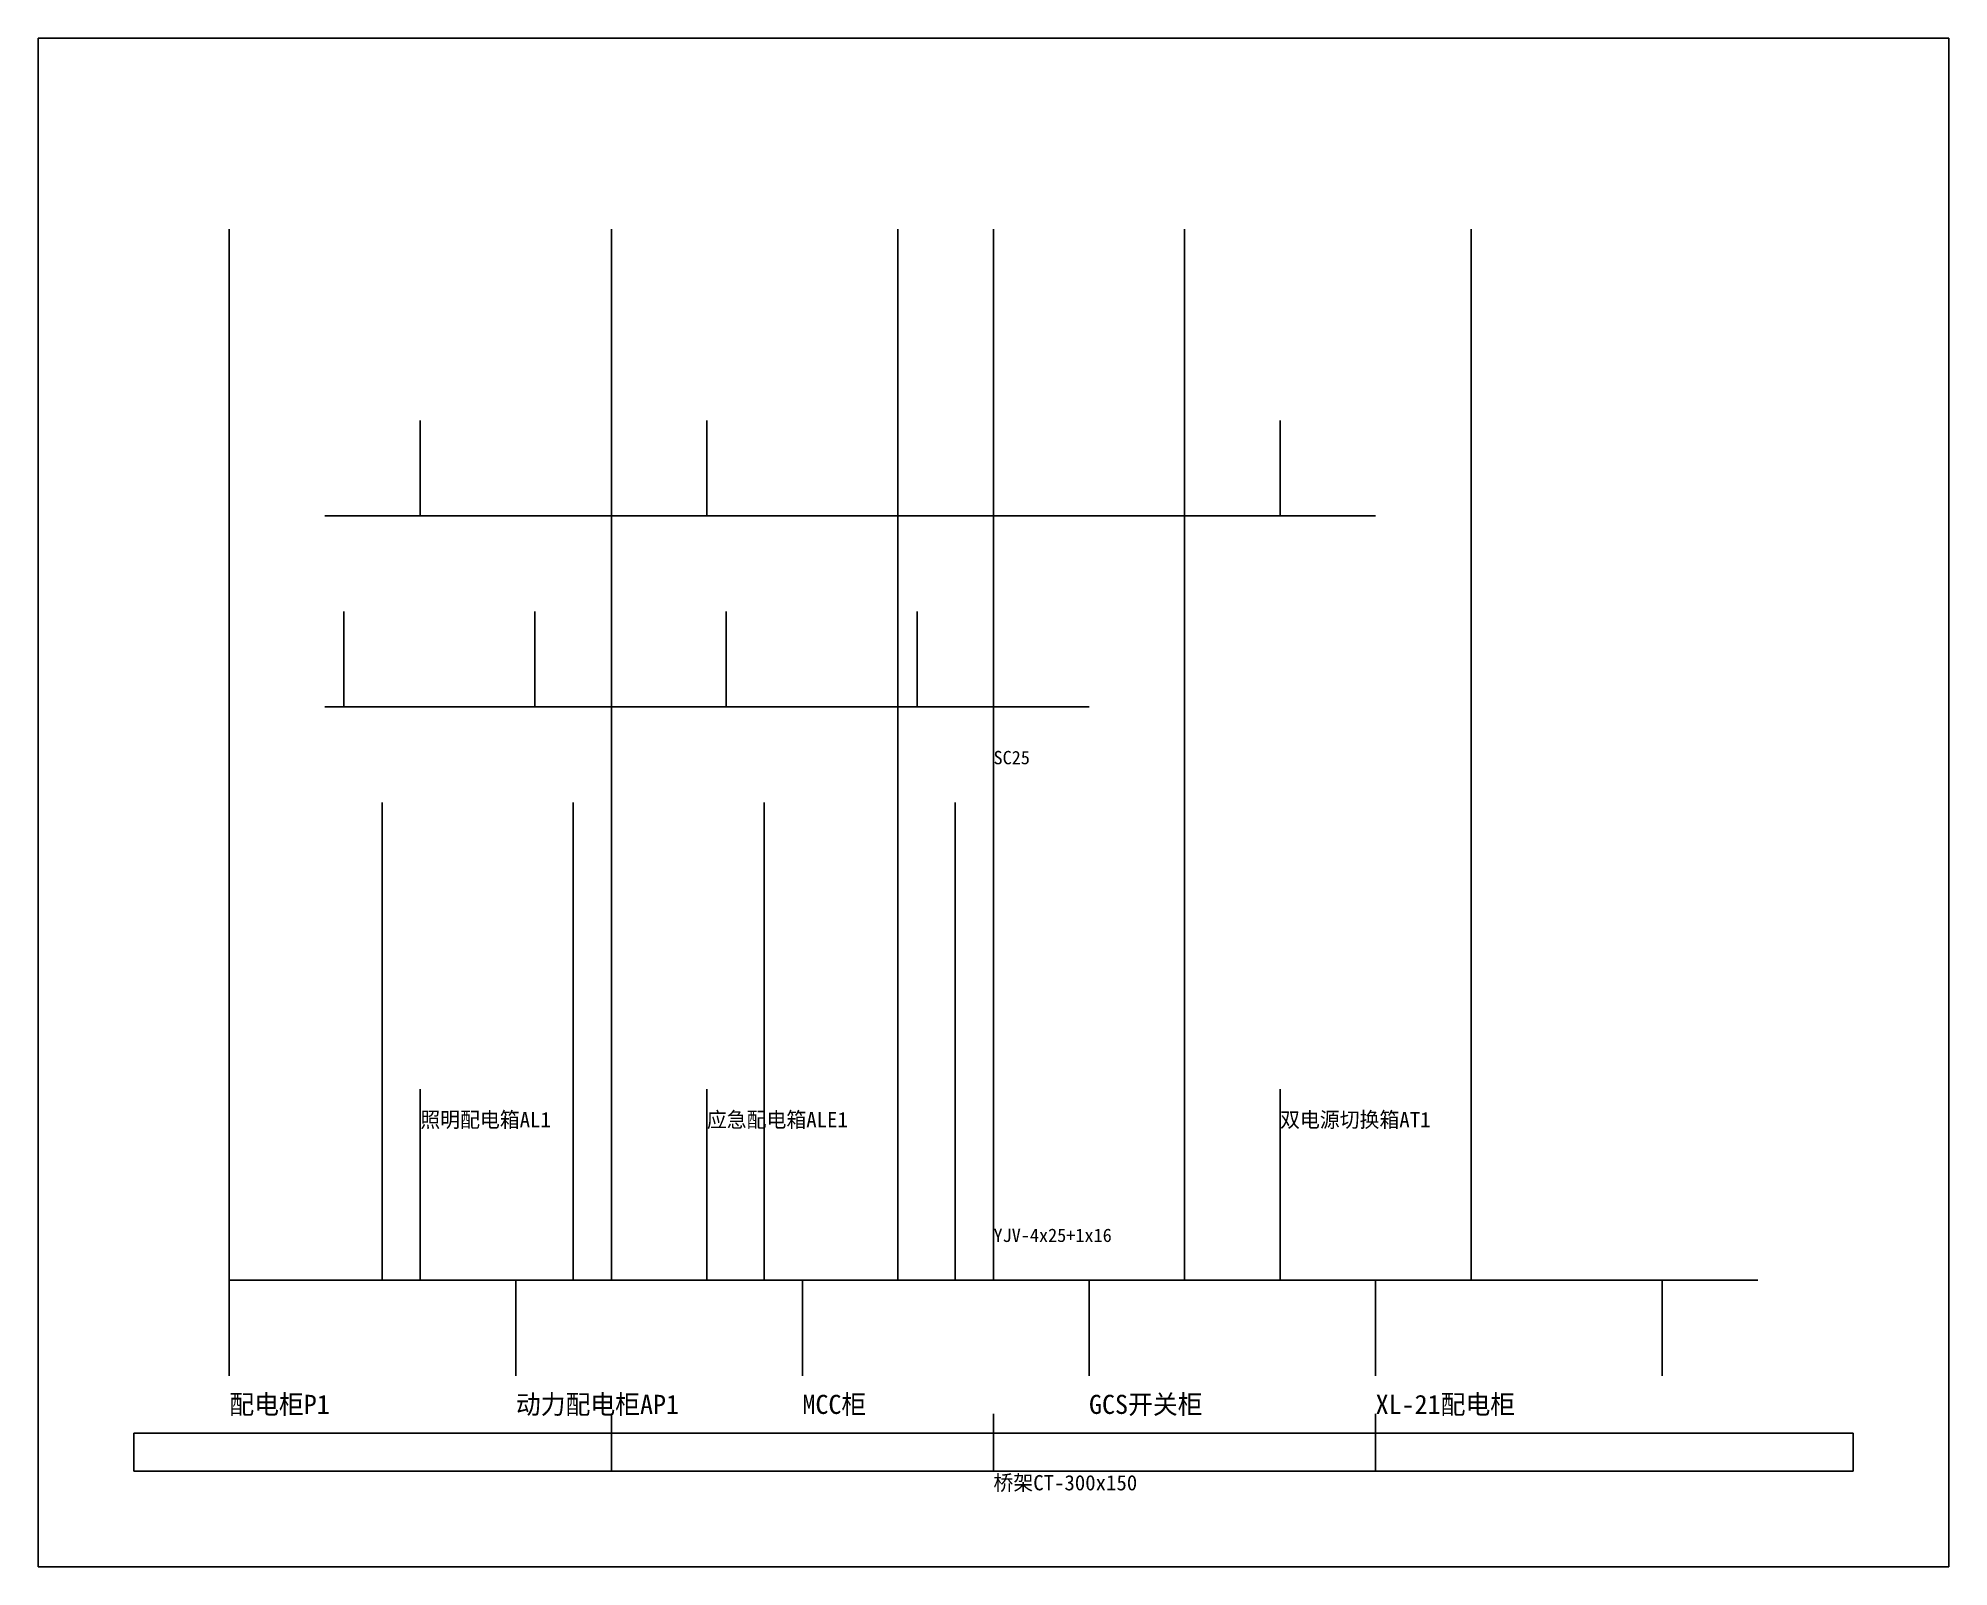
# Model space of a CAD drawing. Header units: metres. Extents: x -1000 to 9000, y -1000 to 7000.
import ezdxf

# ---------------------------------------------------------------- set-up
doc = ezdxf.new("R2010")
doc.units = ezdxf.units.M
for name, color, linetype in [('E-控制', 2, 'Continuous'), ('E-插座', 5, 'Continuous'), ('E-标注', 6, 'Continuous'), ('E-桥架', 3, 'Continuous'), ('E-照明', 4, 'Continuous'), ('E-电缆', 1, 'Continuous'), ('建筑-墙体', 8, 'Continuous')]:
    doc.layers.add(name, color=color, linetype=linetype)

msp = doc.modelspace()

# ---------------------------------------------------------------- linework, layer by layer
at = {"layer": 'E-控制', "color": 2}
for p, q in [((0, 500), (0, 6000)), ((4000, 500), (4000, 6000))]:
    msp.add_line(p, q, dxfattribs=at)
at = {"layer": 'E-插座', "color": 5}
for p, q in [((600, 3500), (600, 4000)), ((1600, 3500), (1600, 4000)), ((2600, 3500), (2600, 4000)), ((3600, 3500), (3600, 4000)), ((500, 3500), (4500, 3500))]:
    msp.add_line(p, q, dxfattribs=at)
at = {"layer": 'E-桥架', "color": 3}
for p, q in [((2000, -500), (2000, -200)), ((4000, -500), (4000, -200)), ((6000, -500), (6000, -200)), ((-500, -300), (8500, -300)), ((-500, -500), (-500, -300)), ((8500, -500), (8500, -300)), ((-500, -500), (8500, -500))]:
    msp.add_line(p, q, dxfattribs=at)
at = {"layer": 'E-照明', "color": 4}
for p, q in [((1000, 4500), (1000, 5000)), ((2500, 4500), (2500, 5000)), ((4000, 4500), (4000, 5000)), ((5500, 4500), (5500, 5000)), ((500, 4500), (6000, 4500))]:
    msp.add_line(p, q, dxfattribs=at)
at = {"layer": 'E-电缆', "color": 1}
for p, q in [((2000, 500), (2000, 6000)), ((3500, 500), (3500, 6000)), ((5000, 500), (5000, 6000)), ((6500, 500), (6500, 6000)), ((800, 500), (800, 3000)), ((1800, 500), (1800, 3000)), ((2800, 500), (2800, 3000)), ((3800, 500), (3800, 3000)), ((1000, 500), (1000, 1500)), ((2500, 500), (2500, 1500)), ((4000, 500), (4000, 1500)), ((5500, 500), (5500, 1500)), ((0, 500), (8000, 500)), ((0, 0), (0, 500)), ((1500, 0), (1500, 500)), ((3000, 0), (3000, 500)), ((4500, 0), (4500, 500)), ((6000, 0), (6000, 500)), ((7500, 0), (7500, 500))]:
    msp.add_line(p, q, dxfattribs=at)
at = {"layer": '建筑-墙体', "color": 8}
for p, q in [((-1000, -1000), (-1000, 7000)), ((-1000, 7000), (9000, 7000)), ((9000, -1000), (9000, 7000)), ((-1000, -1000), (9000, -1000))]:
    msp.add_line(p, q, dxfattribs=at)

# ---------------------------------------------------------------- texts
at = {"layer": 'E-标注'}
for s, height, p in [('SC25', 70, (4000, 3200)), ('照明配电箱AL1', 80, (1000, 1300)), ('应急配电箱ALE1', 80, (2500, 1300)), ('双电源切换箱AT1', 80, (5500, 1300)), ('YJV-4x25+1x16', 70, (4000, 700)), ('配电柜P1', 100, (0, -200)), ('动力配电柜AP1', 100, (1500, -200)), ('MCC柜', 100, (3000, -200)), ('GCS开关柜', 100, (4500, -200)), ('XL-21配电柜', 100, (6000, -200)), ('桥架CT-300x150', 80, (4000, -600))]:
    msp.add_text(s, height=height, dxfattribs=at).set_placement(p)

doc.saveas('drawing.dxf')
